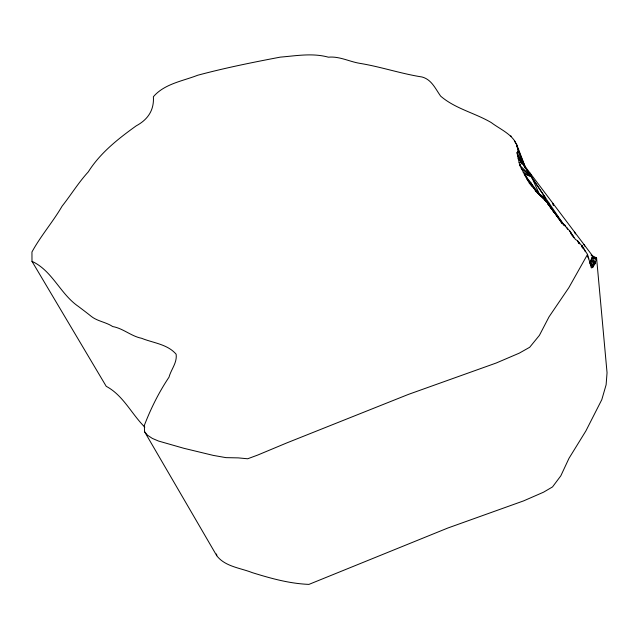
<?xml version="1.0" encoding="UTF-8"?>
<svg xmlns="http://www.w3.org/2000/svg" width="639" height="639" viewBox="0 0 639 639"><rect width="100%" height="100%" fill="white"/><g stroke="black" fill="none" stroke-linecap="round" stroke-linejoin="round"><path stroke-width="0.96" d="M144.805 427.124C131.45 413.92 123.279 395.381 106.226 386.323L31.99 261.343L31.95 251.982C40.656 235.983 52.869 221.997 62.079 206.189C71.033 194.831 78.573 182.458 88.286 171.883C100.275 152.857 118.151 138.815 136.211 125.851C148.024 119.501 154.231 110.02 153.384 96.729C164.439 83.805 182.554 81.129 197.675 75.258C224.904 67.942 252.573 62.398 280.249 57.135C296.336 55.801 312.495 52.805 328.398 57.19C339.413 56.112 349.229 61.6 359.813 63.349C380.804 66.752 400.98 73.709 421.996 76.976C431.621 79.5 435.399 88.781 440.646 96.13C455.184 108.71 474.825 112.911 491.263 122.576C501.623 130.444 517.542 136.195 517.973 151.403L516.983 152.729L519.755 165.317L527.095 179.311L530.753 182.746L535.498 190.949L541.872 196.381L547.008 202.132L558.566 218.442L569.764 231.014L575.435 239.441L577.448 240.711L581.913 245.815L587.537 254.426L591.323 267.877L592.712 267.493L595.109 263.556L596.578 257.972L591.043 255.065M587.537 254.426L568.846 287.662L549.053 316.808L539.404 335.363L529.691 347.273L519.259 353.159L496.207 363.016L408.489 394.375L286.727 442.947L257.557 455.128L247.668 458.778L238.251 457.883L225.942 457.636L213.202 455.383L183.816 448.282L158.528 441.046L152.322 438.402L147.473 435.183L144.558 431.692L144.326 425.438C150.828 408.521 158.903 392.274 169.008 377.186C171.084 369.35 177.283 362.808 176.14 354.23C167.506 344.133 153.264 343.023 141.618 338.287C131.107 336.21 123.223 328.406 112.696 326.553C106.082 322.144 97.767 321.361 91.505 316.561C87.224 313.102 82.814 309.795 78.429 306.464C60.266 294.076 52.398 270.68 31.99 261.343M583.103 248.06L582.496 246.646L582.169 247.213L582.081 246.071L582.169 247.213M518.037 158.744L522.159 162.673L519.755 165.317L531.48 176.723L539.372 194.096L535.498 190.949M582.792 247.061L583.087 247.477M525.178 175.941L527.439 178.393L527.095 179.311L529.332 183.145L530.753 182.746L531.552 185.893L539.372 194.096L524.148 174.064L531.48 176.723L521.208 168.496M593.711 256.766L592.153 257.102L596.403 259.242L591.706 258.3L595.54 262.118L593.607 262.541L595.109 263.556M595.54 262.118L591.123 259.889L594.837 263.859L591.77 264.083L593.447 265.976L593.304 263.971L594.19 264.458M519.06 162.362L522.159 162.673M592.153 257.102L596.578 257.972L607.05 372.753L606.115 384.79L601.802 399.655L585.891 430.926L568.982 458.339L560.818 475.823L552.527 486.91L543.533 492.198L523.621 500.88L447.747 528.054L308.941 584.389C289.459 583.615 270.808 578.391 252.261 572.632C240.28 567.887 225.048 566.657 216.741 555.698L144.558 431.692M563.247 223.666L561.769 222.939L560.171 220.687M523.125 172.187L531.48 176.723M582.96 248.403L584.078 249.026L585.348 251.702M546.369 201.924L544.644 199.656L549.564 203.833L537.391 192.818L545.738 198.194L517.51 155.668L525.721 168.672L524.715 167.051M539.252 194.48L540.282 195.238L537.391 192.818M594.837 263.859L590.835 260.68L592.712 267.493L589.901 263.212L592.585 255.912L524.427 165.597M548.054 203.442L548.086 204.184L549.252 205.127M510.769 135.851L511.208 136.243M545.834 200.662L539.436 194.663L545.834 200.662L541.872 196.381M526.232 169.487L564.245 225.439L548.086 204.184L550.419 206.82M529.332 183.145L531.552 185.893M554.037 212.084L548.086 204.184M564.245 225.439L557.4 216.685L561.769 222.939L564.972 225.136L565.451 226.773M552.863 210.646L554.013 212.164M556.21 214.888L558.622 218.242L554.708 212.643M550.131 206.892L558.622 218.242M578.918 243.068L577.448 240.711L578.886 243.307M578.662 242.277L579.573 243.85M516.983 152.729L525.769 168.648L524.196 165.062M560.155 219.992L561.769 222.939L561.601 222.116M547.008 202.132L547.727 203.506M583.894 244.402L584.765 246.143M569.764 231.014L571.801 235.224M566.809 227.748L567.576 229.329M581.658 245.496L582.001 246.215L581.913 245.815M530.114 173.137L530.969 174.934M587.457 256.167L588.727 258.843M517.973 151.403L525.817 168.584M571.034 232.78L571.761 234.449M514.619 140.939L515.737 143.703M516.488 145.54L525.857 168.568L516.544 144.11M553.614 205.111L552.903 203.33L553.23 205.239M574.637 232.125L575.332 233.914M572.177 234.441L573.143 236.949M573.327 236.126L573.822 237.796M216.589 553.989L216.741 555.698"/></g></svg>
